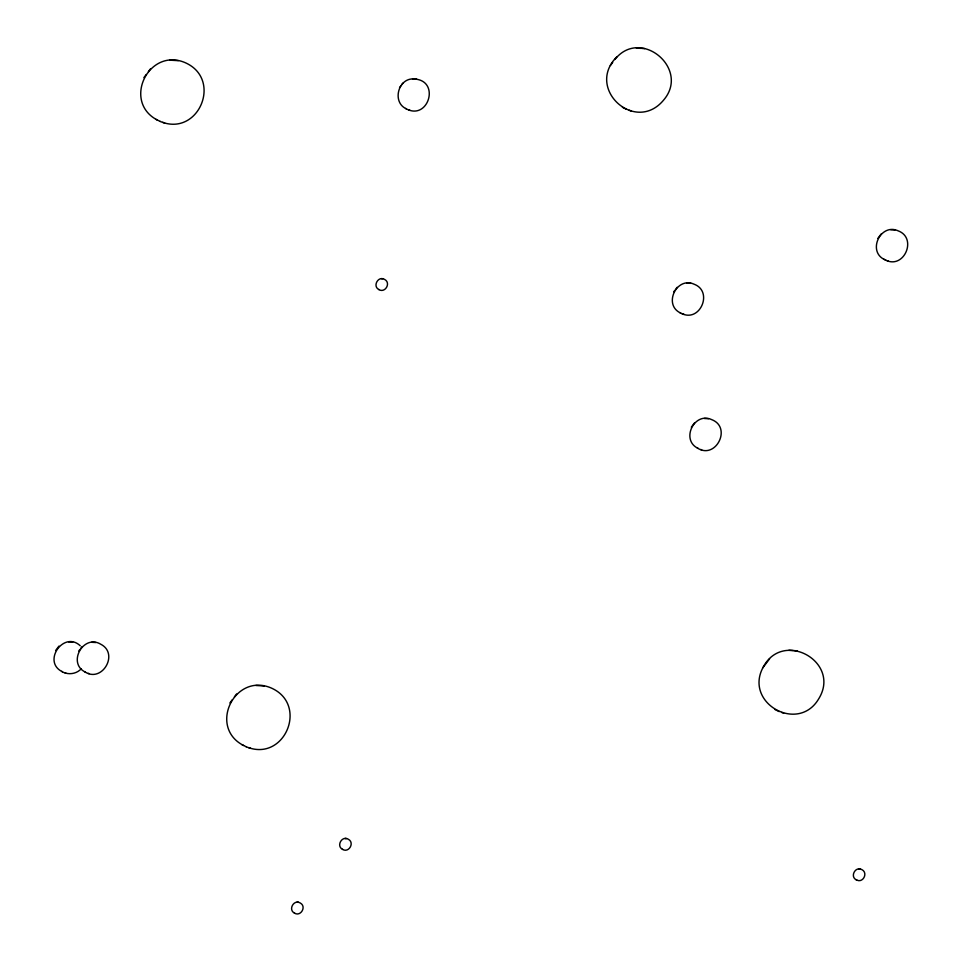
<?xml version="1.0" encoding="UTF-8"?>
<svg xmlns="http://www.w3.org/2000/svg" width="962" height="962" viewBox="0 0 962 962"><rect width="100%" height="100%" fill="white"/><g stroke="black" fill="none" stroke-linecap="round" stroke-linejoin="round"><path stroke-width="1.44" d="M160.077 121.392C198.521 137.77 223.184 79.004 184.896 62.542C148.437 47.222 121.97 101.96 157.576 120.166M80.219 645.767C63.793 630.242 41.715 661.868 62.434 671.777M84.776 671.813C102.02 683.321 119.336 653.751 100.806 644.263C83.381 633.585 66.811 663.455 85.57 672.21M414.766 79.052C398.46 76.864 391.378 102.2 406.373 108.85M378.727 289.49C385.04 293.687 391.366 282.876 384.584 279.413C378.162 275.457 372.198 286.46 379.016 289.634M246.08 746.704C284.524 763.082 309.187 704.304 270.899 687.854C234.427 672.534 207.972 727.272 243.566 745.478M294.324 913.022C300.637 917.231 306.962 906.42 300.18 902.957C293.759 898.989 287.794 910.004 294.612 913.166M617.063 56.602C584.812 88.348 635.317 134.403 663.648 100.048C690.451 68.723 640.391 26.96 614.85 59.536M342.4 849.29C348.713 853.486 355.038 842.676 348.268 839.213C341.835 835.256 335.882 846.259 342.7 849.434M681.842 313.624C700.264 322.498 713.347 291.438 694.215 284.259C676.695 275.998 662.818 304.81 680.591 313.011M697.342 448.003C715.668 460.052 732.238 427.537 711.772 419.66C694.155 411.339 680.374 440.211 698.147 448.4M885.906 260.257C904.34 269.144 917.411 238.083 898.292 230.904C880.675 222.583 866.882 251.443 884.655 259.644M762.866 667.76C744.275 703.186 797.991 733.357 818.482 699.194C841.93 662.229 782.599 628.751 762.866 667.76L769.588 658.814M856.841 880.11C863.179 883.2 868.277 872.847 861.952 869.66C855.519 865.704 849.566 876.707 856.384 879.881M58.959 646.091L55.616 650.552M694.672 422.715L691.317 427.188M881.18 233.958L877.837 238.42M143.891 77.621L146.236 74.519M148.401 71.609L150.613 68.675M399.555 87.626L400.721 86.075M401.791 84.62L402.898 83.165M80.988 647.991L82.095 646.536M78.752 650.997L79.918 649.446M610.353 65.548L612.686 62.446M229.894 702.933L232.227 699.831M234.391 696.921L236.604 693.987M673.761 291.787L674.927 290.235M676.009 288.78L677.116 287.325M81.373 668.638C76.575 674.146 67.809 675.276 61.64 671.38M636.351 48.1L640.848 48.365M641.726 48.425L644.708 48.593M178.259 60.666L169.889 60.173M415.199 79.088C440.68 81.349 427.922 121.585 405.579 108.453M894.973 229.966L890.8 229.726M690.908 283.321L686.736 283.081M708.465 418.723L704.292 418.482M788.864 650.312L793.373 650.577M794.251 650.637L797.233 650.805M95.887 642.532L91.715 642.291M72.751 642.099L68.579 641.846M264.249 685.978L255.892 685.485M412.518 78.92L416.69 79.173M381.265 278.691L382.792 278.788M859.451 868.987L860.148 869.035M344.937 838.491L345.923 838.551M345.767 838.539L346.464 838.587M858.621 868.939L859.607 868.999M296.861 902.236L297.847 902.296M297.691 902.284L298.388 902.32M629.16 110.245L631.12 110.943M887.217 260.726L888.191 261.063M408.934 109.921L409.908 110.269M162.71 122.318L164.67 123.016M683.152 314.081L684.126 314.43M700.697 449.482L701.683 449.831M781.673 712.457L783.645 713.155M88.131 673.292L89.105 673.64M64.995 672.859L65.969 673.196M248.701 747.63L250.661 748.328M622.426 107.287L626.671 109.379M883.862 259.247L885.978 260.293M679.785 312.602L681.914 313.648M155.976 119.36L160.221 121.452M774.951 709.499L779.196 711.591M856.084 879.737L856.865 880.11M241.979 744.672L246.224 746.765"/></g></svg>
